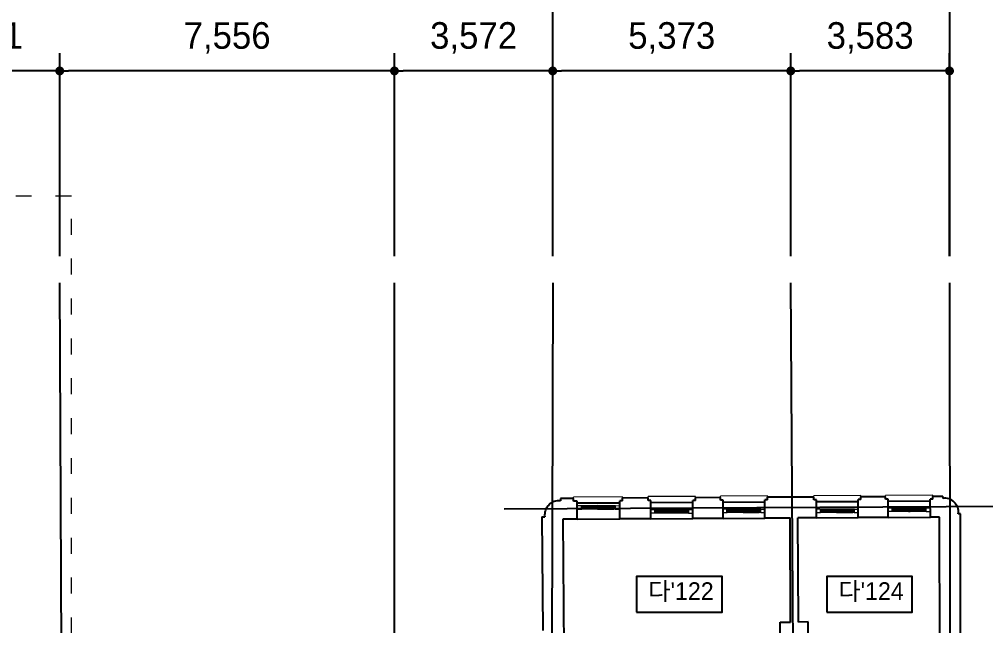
# Model space of a CAD drawing. Header units: millimetres. Extents: x 580267 to 706267, y 28800 to 115200.
# Drawn here: x 662689 to 684500, y 82644 to 96329 of the extents above; entities that cross this region are included whole.
import ezdxf
from ezdxf.enums import TextEntityAlignment as Align

# ---------------------------------------------------------------- set-up
doc = ezdxf.new("R2010")
doc.units = ezdxf.units.MM
doc.header["$LTSCALE"] = 5
doc.linetypes.add('ACAD_ISO03W100', pattern=[30, 12, -18])
for name, color, linetype, lineweight in [('ELE-2 (마감 창호)', 4, 'Continuous', 9), ('HAT-2', 8, 'Continuous', 0), ('HID', 7, 'ACAD_ISO03W100', 9)]:
    doc.layers.add(name, color=color, linetype=linetype, lineweight=lineweight)
for name, color, linetype in [('text', 7, 'Continuous'), ('단면선', 2, 'Continuous'), ('입면', 7, 'Continuous'), ('중심선', 1, 'Continuous'), ('치수', 7, 'Continuous')]:
    doc.layers.add(name, color=color, linetype=linetype)
doc.styles.get("Standard").update_dxf_attribs({"font": 'Gulim.ttf'})
doc.dimstyles.new('ISO-25', dxfattribs={"dimscale": 400, "dimtxt": 1.5, "dimasz": 0.5, "dimexe": 1, "dimexo": 1.5, "dimgap": 1, "dimtad": 1, "dimdec": 0, "dimlunit": 6, "dimtxsty": 'Standard', "dimblk": 'DOT', "dimcen": 0, "dimclrd": 256, "dimclre": 256, "dimclrt": 7, "dimadec": 0, "dimazin": 0, "dimtfac": 1, "dimtdec": 0, "dimtix": 1, "dimtmove": 0, "dimatfit": 3, "dimfxl": 1.25, "dimlwd": -1, "dimlwe": -1, "dimarcsym": 0})

# ---------------------------------------------------------------- blocks, each defined once
blk = doc.blocks.new('_Dot')
at = {"color": 0, "linetype": 'ByBlock', "lineweight": -2}
blk.add_line((-0.5, 0), (-1, 0), dxfattribs=at)
at = {"color": 0, "linetype": 'ByBlock', "const_width": 0.5}
blk.add_lwpolyline([(-0.25, 0, 1), (0.25, 0, 1)], format="xyb", close=True, dxfattribs=at)
blk = doc.blocks.new('*D16')
at = {"layer": 'Defpoints', "color": 0}
for p in [(659980, 95164), (659980, 90383), (663601, 90383)]:
    blk.add_point(p, dxfattribs=at)
at = {"layer": '치수'}
for p, q in [((659980, 90983), (659980, 95564)), ((663601, 90983), (663601, 95564)), ((663401, 95164), (660180, 95164))]:
    blk.add_line(p, q, dxfattribs=at)
at = {"layer": '치수', "xscale": 200, "yscale": 200, "zscale": 200, "rotation": 180}
blk.add_blockref('_Dot', (659980, 95164), dxfattribs=at)
at = {"layer": '치수', "xscale": 200, "yscale": 200, "zscale": 200}
blk.add_blockref('_Dot', (663601, 95164), dxfattribs=at)
at = {"layer": '치수', "color": 7, "insert": (661790, 95909), "char_height": 600, "attachment_point": 5}
blk.add_mtext('3,621', dxfattribs=at)
blk = doc.blocks.new('*D17')
at = {"layer": 'Defpoints', "color": 0}
for p in [(663601, 95164), (663601, 90383), (671156, 90383)]:
    blk.add_point(p, dxfattribs=at)
at = {"layer": '치수'}
for p, q in [((663601, 90983), (663601, 95564)), ((671156, 90983), (671156, 95564)), ((670956, 95164), (663801, 95164))]:
    blk.add_line(p, q, dxfattribs=at)
at = {"layer": '치수', "xscale": 200, "yscale": 200, "zscale": 200, "rotation": 180}
blk.add_blockref('_Dot', (663601, 95164), dxfattribs=at)
at = {"layer": '치수', "xscale": 200, "yscale": 200, "zscale": 200}
blk.add_blockref('_Dot', (671156, 95164), dxfattribs=at)
at = {"layer": '치수', "color": 7, "insert": (667379, 95909), "char_height": 600, "attachment_point": 5}
blk.add_mtext('7,556', dxfattribs=at)
blk = doc.blocks.new('*D18')
at = {"layer": 'Defpoints', "color": 0}
for p in [(671156, 95164), (671156, 90383), (674728, 90383)]:
    blk.add_point(p, dxfattribs=at)
at = {"layer": '치수'}
for p, q in [((671156, 90983), (671156, 95564)), ((674728, 90983), (674728, 95564)), ((674528, 95164), (671356, 95164))]:
    blk.add_line(p, q, dxfattribs=at)
at = {"layer": '치수', "xscale": 200, "yscale": 200, "zscale": 200, "rotation": 180}
blk.add_blockref('_Dot', (671156, 95164), dxfattribs=at)
at = {"layer": '치수', "xscale": 200, "yscale": 200, "zscale": 200}
blk.add_blockref('_Dot', (674728, 95164), dxfattribs=at)
at = {"layer": '치수', "color": 7, "insert": (672942, 95909), "char_height": 600, "attachment_point": 5}
blk.add_mtext('3,572', dxfattribs=at)
blk = doc.blocks.new('*D19')
at = {"layer": 'Defpoints', "color": 0}
for p in [(674728, 95164), (674728, 90383), (680101, 90383)]:
    blk.add_point(p, dxfattribs=at)
at = {"layer": '치수'}
for p, q in [((674728, 90983), (674728, 95564)), ((680101, 90983), (680101, 95564)), ((679901, 95164), (674928, 95164))]:
    blk.add_line(p, q, dxfattribs=at)
at = {"layer": '치수', "xscale": 200, "yscale": 200, "zscale": 200, "rotation": 180}
blk.add_blockref('_Dot', (674728, 95164), dxfattribs=at)
at = {"layer": '치수', "xscale": 200, "yscale": 200, "zscale": 200}
blk.add_blockref('_Dot', (680101, 95164), dxfattribs=at)
at = {"layer": '치수', "color": 7, "insert": (677415, 95909), "char_height": 600, "attachment_point": 5}
blk.add_mtext('5,373', dxfattribs=at)
blk = doc.blocks.new('*D20')
at = {"layer": 'Defpoints', "color": 0}
for p in [(680101, 95164), (680101, 90383), (683684, 90383)]:
    blk.add_point(p, dxfattribs=at)
at = {"layer": '치수'}
for p, q in [((680101, 90983), (680101, 95564)), ((683684, 90983), (683684, 95564)), ((683484, 95164), (680301, 95164))]:
    blk.add_line(p, q, dxfattribs=at)
at = {"layer": '치수', "xscale": 200, "yscale": 200, "zscale": 200, "rotation": 180}
blk.add_blockref('_Dot', (680101, 95164), dxfattribs=at)
at = {"layer": '치수', "xscale": 200, "yscale": 200, "zscale": 200}
blk.add_blockref('_Dot', (683684, 95164), dxfattribs=at)
at = {"layer": '치수', "color": 7, "insert": (681893, 95909), "char_height": 600, "attachment_point": 5}
blk.add_mtext('3,583', dxfattribs=at)
blk = doc.blocks.new('*D57')
at = {"layer": 'Defpoints', "color": 0}
for p in [(683691, 97320), (674728, 90383), (683691, 90383)]:
    blk.add_point(p, dxfattribs=at)
at = {"layer": '치수'}
for p, q in [((674728, 90983), (674728, 97720)), ((683691, 90983), (683691, 97720)), ((674928, 97320), (683491, 97320))]:
    blk.add_line(p, q, dxfattribs=at)
at = {"layer": '치수', "xscale": 200, "yscale": 200, "zscale": 200, "rotation": 180}
blk.add_blockref('_Dot', (674728, 97320), dxfattribs=at)
at = {"layer": '치수', "xscale": 200, "yscale": 200, "zscale": 200}
blk.add_blockref('_Dot', (683691, 97320), dxfattribs=at)
at = {"layer": '치수', "color": 7, "insert": (679209, 98065), "char_height": 600, "attachment_point": 5}
blk.add_mtext('8,962', dxfattribs=at)
blk = doc.blocks.new('*D58')
at = {"layer": 'Defpoints', "color": 0}
for p in [(674728, 97320), (655801, 90383), (674728, 90383)]:
    blk.add_point(p, dxfattribs=at)
at = {"layer": '치수'}
for p, q in [((655801, 90983), (655801, 97720)), ((674728, 90983), (674728, 97720)), ((656001, 97320), (674528, 97320))]:
    blk.add_line(p, q, dxfattribs=at)
at = {"layer": '치수', "xscale": 200, "yscale": 200, "zscale": 200, "rotation": 180}
blk.add_blockref('_Dot', (655801, 97320), dxfattribs=at)
at = {"layer": '치수', "xscale": 200, "yscale": 200, "zscale": 200}
blk.add_blockref('_Dot', (674728, 97320), dxfattribs=at)
at = {"layer": '치수', "color": 7, "insert": (665265, 98065), "char_height": 600, "attachment_point": 5}
blk.add_mtext('18,927', dxfattribs=at)
blk = doc.blocks.new('*D61')
at = {"layer": 'Defpoints', "color": 0}
for p in [(683691, 99477), (607157, 90383), (683691, 90383)]:
    blk.add_point(p, dxfattribs=at)
at = {"layer": '치수'}
for p, q in [((607157, 90983), (607157, 99877)), ((683691, 90983), (683691, 99877)), ((607357, 99477), (683491, 99477))]:
    blk.add_line(p, q, dxfattribs=at)
at = {"layer": '치수', "xscale": 200, "yscale": 200, "zscale": 200, "rotation": 180}
blk.add_blockref('_Dot', (607157, 99477), dxfattribs=at)
at = {"layer": '치수', "xscale": 200, "yscale": 200, "zscale": 200}
blk.add_blockref('_Dot', (683691, 99477), dxfattribs=at)
at = {"layer": '치수', "color": 7, "insert": (645424, 100222), "char_height": 600, "attachment_point": 5}
blk.add_mtext('76,534', dxfattribs=at)

msp = doc.modelspace()

# ---------------------------------------------------------------- linework, layer by layer
at = {"layer": 'ELE-2 (마감 창호)'}
for p, q in [((675377.1, 85347.6), (675277.9, 85347)), ((676144.9, 85351.8), (675377.1, 85347.6)), ((675377.2, 85332.6), (675377.1, 85347.6)), ((675397.2, 85332.7), (675377.2, 85332.6)), ((675397.2, 85327.7), (675377.2, 85327.6)), ((675377.4, 85287.6), (675377.2, 85327.6)), ((675397.4, 85287.7), (675377.4, 85287.6)), ((675397.5, 85282.7), (675377.5, 85282.6)), ((675377.5, 85270.6), (675377.5, 85282.6)), ((675417.1, 85343.8), (675378.1, 85343.6)), ((675378.2, 85333.6), (675378.1, 85343.6)), ((675398.2, 85333.7), (675378.2, 85333.6)), ((675398.2, 85326.7), (675378.2, 85326.6)), ((675378.3, 85316.6), (675378.2, 85326.6)), ((675417.3, 85316.8), (675378.3, 85316.6)), ((675397.2, 85327.7), (675397.2, 85332.7)), ((675397.5, 85282.7), (675397.4, 85287.7)), ((675398.2, 85326.7), (675398.2, 85333.7)), ((675407.2, 85334.2), (675417.2, 85335.3)), ((675407.2, 85326.2), (675407.2, 85334.2)), ((675417.2, 85325.3), (675407.2, 85326.2)), ((675745.5, 85335.1), (675412.2, 85333.2)), ((675412.2, 85327.2), (675412.2, 85333.2)), ((675745.6, 85329.1), (675412.2, 85327.2)), ((675417.2, 85335.3), (675417.1, 85343.8)), ((675419.2, 85334.8), (675417.2, 85335.3)), ((675419.2, 85325.8), (675417.2, 85325.3)), ((675417.3, 85316.8), (675417.2, 85325.3)), ((675420.2, 85333.3), (675419.2, 85334.8)), ((675420.2, 85327.3), (675419.2, 85325.8)), ((675737.5, 85335), (675738.5, 85336.5)), ((675737.6, 85329), (675738.6, 85327.5)), ((675738.5, 85336.5), (675740.5, 85337)), ((675738.6, 85327.5), (675740.6, 85327)), ((675740.5, 85345.5), (675779.5, 85345.8)), ((675740.5, 85337), (675740.5, 85345.5)), ((675750.5, 85336.1), (675740.5, 85337)), ((675750.6, 85328.1), (675740.6, 85327)), ((675740.6, 85318.5), (675740.6, 85327)), ((675740.6, 85318.5), (675779.6, 85318.8)), ((675780.7, 85300.8), (675741.7, 85300.5)), ((675780.7, 85300.8), (675741.7, 85300.5)), ((675741.9, 85273.5), (675741.7, 85300.5)), ((675745.6, 85329.1), (675745.5, 85335.1)), ((675750.6, 85328.1), (675750.5, 85336.1)), ((675770.8, 85291.2), (675780.8, 85292.3)), ((675770.8, 85283.2), (675770.8, 85291.2)), ((675780.8, 85282.3), (675770.8, 85283.2)), ((676109.3, 85292.1), (675775.8, 85290.2)), ((675775.8, 85284.2), (675775.8, 85290.2)), ((676109.3, 85286.1), (675775.8, 85284.2)), ((675779.6, 85318.8), (675779.5, 85345.8)), ((675780.8, 85292.3), (675780.7, 85300.8)), ((675782.8, 85291.8), (675780.8, 85292.3)), ((675782.8, 85282.8), (675780.8, 85282.3)), ((675780.9, 85273.8), (675780.8, 85282.3)), ((675783.8, 85290.3), (675782.8, 85291.8)), ((675783.8, 85284.3), (675782.8, 85282.8)), ((676102.3, 85292), (676103.3, 85293.5)), ((676102.3, 85286), (676103.3, 85284.5)), ((676103.3, 85293.5), (676105.3, 85294)), ((676103.3, 85284.5), (676105.3, 85284)), ((676105.2, 85302.5), (676144.2, 85302.8)), ((676105.3, 85294), (676105.2, 85302.5)), ((676115.3, 85293.1), (676105.3, 85294)), ((676105.3, 85284), (676115.3, 85285.1)), ((676105.4, 85275.5), (676105.3, 85284)), ((676110.3, 85286.1), (676110.3, 85292.1)), ((676115.3, 85285.1), (676115.3, 85293.1)), ((676124.3, 85292.6), (676144.3, 85292.8)), ((676124.3, 85285.6), (676124.3, 85292.6)), ((676124.3, 85285.6), (676144.3, 85285.8)), ((676125, 85336.6), (676145, 85336.8)), ((676125, 85331.6), (676125, 85336.6)), ((676125, 85331.6), (676145, 85331.8)), ((676125.3, 85291.7), (676145.3, 85291.8)), ((676125.3, 85286.7), (676125.3, 85291.7)), ((676125.3, 85286.7), (676145.3, 85286.8)), ((676144.3, 85292.8), (676144.2, 85302.8)), ((676144.4, 85275.8), (676144.3, 85285.8)), ((676144.9, 85351.8), (676244.1, 85352.3)), ((676145, 85336.8), (676144.9, 85351.8)), ((676145.3, 85291.8), (676145, 85331.8)), ((676145.4, 85274.8), (676145.3, 85286.8)), ((682392.1, 85298), (682300.1, 85297.5)), ((683159.9, 85302.2), (682392.1, 85298)), ((682392.1, 85283), (682392.1, 85298)), ((682412.1, 85283.1), (682392.1, 85283)), ((682432.1, 85294.2), (682393.1, 85294)), ((682393.1, 85284), (682393.1, 85294)), ((682413.1, 85284.1), (682393.1, 85284)), ((682412.2, 85278.1), (682412.1, 85283.1)), ((682413.2, 85277.1), (682413.1, 85284.1)), ((682422.1, 85284.7), (682432.1, 85285.7)), ((682422.2, 85276.7), (682422.1, 85284.7)), ((682760.5, 85285.5), (682427.1, 85283.7)), ((682427.2, 85277.7), (682427.1, 85283.7)), ((682432.1, 85285.7), (682432.1, 85294.2)), ((682434.1, 85285.2), (682432.1, 85285.7)), ((682435.1, 85283.7), (682434.1, 85285.2)), ((682752.5, 85285.5), (682753.5, 85287)), ((682753.5, 85287), (682755.5, 85287.5)), ((682755.4, 85296), (682794.4, 85296.2)), ((682755.5, 85287.5), (682755.4, 85296)), ((682765.5, 85286.5), (682755.5, 85287.5)), ((682760.5, 85279.5), (682760.5, 85285.5)), ((682765.5, 85278.5), (682765.5, 85286.5)), ((682794.6, 85269.2), (682794.4, 85296.2)), ((683140, 85287.1), (683160, 85287.2)), ((683140, 85282.1), (683140, 85287.1)), ((683140, 85282.1), (683160, 85282.2)), ((683159.9, 85302.2), (683251.8, 85302.7)), ((683160, 85287.2), (683159.9, 85302.2)), ((683160.2, 85242.2), (683160, 85282.2)), ((675382.5, 85267.6), (675278.4, 85267)), ((675382.5, 85270.6), (675377.5, 85270.6)), ((676140.4, 85271.7), (675382.5, 85267.6)), ((675382.5, 85267.6), (675382.5, 85270.6)), ((675741.9, 85273.5), (675780.9, 85273.8)), ((676144.4, 85275.8), (676105.4, 85275.5)), ((676140.4, 85274.7), (676145.4, 85274.8)), ((676140.4, 85271.7), (676140.4, 85274.7)), ((676140.4, 85271.7), (676244.6, 85272.3)), ((677032.3, 85261.6), (676942.8, 85261.1)), ((677037.7, 85181.6), (676943.2, 85181.1)), ((677800.1, 85265.8), (677032.3, 85261.6)), ((677032.3, 85246.6), (677032.3, 85261.6)), ((677052.3, 85246.7), (677032.3, 85246.6)), ((677052.4, 85241.7), (677032.4, 85241.6)), ((677032.6, 85201.6), (677032.4, 85241.6)), ((677052.6, 85201.7), (677032.6, 85201.6)), ((677052.6, 85196.7), (677032.6, 85196.6)), ((677032.7, 85184.6), (677032.6, 85196.6)), ((677037.7, 85184.6), (677032.7, 85184.6)), ((677072.3, 85257.8), (677033.3, 85257.6)), ((677033.3, 85247.6), (677033.3, 85257.6)), ((677053.3, 85247.7), (677033.3, 85247.6)), ((677053.4, 85240.7), (677033.4, 85240.6)), ((677033.4, 85230.6), (677033.4, 85240.6)), ((677072.4, 85230.8), (677033.4, 85230.6)), ((677795.5, 85185.8), (677037.7, 85181.6)), ((677037.7, 85181.6), (677037.7, 85184.6)), ((677052.4, 85241.7), (677052.3, 85246.7)), ((677052.6, 85196.7), (677052.6, 85201.7)), ((677053.4, 85240.7), (677053.3, 85247.7)), ((677062.3, 85248.3), (677072.3, 85249.3)), ((677062.4, 85240.3), (677062.3, 85248.3)), ((677072.4, 85239.3), (677062.4, 85240.3)), ((677400.7, 85249.1), (677067.3, 85247.3)), ((677067.4, 85241.3), (677067.3, 85247.3)), ((677400.7, 85243.1), (677067.4, 85241.3)), ((677072.3, 85249.3), (677072.3, 85257.8)), ((677074.3, 85248.9), (677072.3, 85249.3)), ((677074.4, 85239.9), (677072.4, 85239.3)), ((677072.4, 85230.8), (677072.4, 85239.3)), ((677075.3, 85247.4), (677074.3, 85248.9)), ((677075.4, 85241.4), (677074.4, 85239.9)), ((677392.7, 85249.1), (677393.7, 85250.6)), ((677392.7, 85243.1), (677393.7, 85241.6)), ((677393.7, 85250.6), (677395.7, 85251.1)), ((677393.7, 85241.6), (677395.7, 85241.1)), ((677395.6, 85259.6), (677434.6, 85259.8)), ((677395.7, 85251.1), (677395.6, 85259.6)), ((677405.7, 85250.2), (677395.7, 85251.1)), ((677405.7, 85242.2), (677395.7, 85241.1)), ((677395.8, 85232.6), (677395.7, 85241.1)), ((677395.8, 85232.6), (677434.8, 85232.8)), ((677435.9, 85214.8), (677396.9, 85214.6)), ((677435.9, 85214.8), (677396.9, 85214.6)), ((677397, 85187.6), (677396.9, 85214.6)), ((677397, 85187.6), (677436, 85187.8)), ((677400.7, 85243.1), (677400.7, 85249.1)), ((677405.7, 85242.2), (677405.7, 85250.2)), ((677425.9, 85205.3), (677435.9, 85206.3)), ((677426, 85197.3), (677425.9, 85205.3)), ((677436, 85196.3), (677426, 85197.3)), ((677764.4, 85206.1), (677430.9, 85204.3)), ((677431, 85198.3), (677430.9, 85204.3)), ((677764.5, 85200.1), (677431, 85198.3)), ((677434.8, 85232.8), (677434.6, 85259.8)), ((677435.9, 85206.3), (677435.9, 85214.8)), ((677437.9, 85205.8), (677435.9, 85206.3)), ((677438, 85196.8), (677436, 85196.3)), ((677436, 85187.8), (677436, 85196.3)), ((677438.9, 85204.3), (677437.9, 85205.8)), ((677439, 85198.3), (677438, 85196.8)), ((677757.4, 85206.1), (677758.4, 85207.6)), ((677757.5, 85200.1), (677758.5, 85198.6)), ((677758.4, 85207.6), (677760.4, 85208.1)), ((677758.5, 85198.6), (677760.5, 85198.1)), ((677760.4, 85216.6), (677799.4, 85216.8)), ((677760.4, 85208.1), (677760.4, 85216.6)), ((677770.4, 85207.2), (677760.4, 85208.1)), ((677760.5, 85198.1), (677770.5, 85199.2)), ((677760.5, 85189.6), (677760.5, 85198.1)), ((677799.5, 85189.8), (677760.5, 85189.6)), ((677765.5, 85200.1), (677765.4, 85206.1)), ((677770.5, 85199.2), (677770.4, 85207.2)), ((677779.4, 85206.7), (677799.4, 85206.8)), ((677779.5, 85199.7), (677779.4, 85206.7)), ((677779.5, 85199.7), (677799.5, 85199.8)), ((677780.2, 85250.7), (677800.2, 85250.8)), ((677780.2, 85245.7), (677780.2, 85250.7)), ((677780.2, 85245.7), (677800.2, 85245.8)), ((677780.4, 85205.7), (677800.4, 85205.8)), ((677780.5, 85200.7), (677780.4, 85205.7)), ((677780.5, 85200.7), (677800.5, 85200.8)), ((677795.5, 85185.8), (677795.5, 85188.8)), ((677795.5, 85188.8), (677800.5, 85188.8)), ((677795.5, 85185.8), (677890, 85186.3)), ((677799.4, 85206.8), (677799.4, 85216.8)), ((677799.5, 85189.8), (677799.5, 85199.8)), ((677800.1, 85265.8), (677889.6, 85266.3)), ((677800.2, 85250.8), (677800.1, 85265.8)), ((677800.4, 85205.8), (677800.2, 85245.8)), ((677800.5, 85188.8), (677800.5, 85200.8)), ((678660, 85270.5), (678573, 85270.1)), ((678665.5, 85190.6), (678573.5, 85190.1)), ((679427.9, 85274.8), (678660, 85270.5)), ((678660.1, 85255.5), (678660, 85270.5)), ((678680.1, 85255.7), (678660.1, 85255.5)), ((678680.1, 85250.7), (678660.1, 85250.5)), ((678660.3, 85210.5), (678660.1, 85250.5)), ((678680.3, 85210.7), (678660.3, 85210.5)), ((678680.4, 85205.7), (678660.4, 85205.5)), ((678660.4, 85193.5), (678660.4, 85205.5)), ((678665.4, 85193.6), (678660.4, 85193.5)), ((678700, 85266.8), (678661, 85266.5)), ((678661.1, 85256.5), (678661, 85266.5)), ((678681.1, 85256.7), (678661.1, 85256.5)), ((678681.1, 85249.7), (678661.1, 85249.5)), ((678661.2, 85239.5), (678661.1, 85249.5)), ((678700.2, 85239.8), (678661.2, 85239.5)), ((678665.5, 85190.6), (678665.4, 85193.6)), ((679423.3, 85194.7), (678665.5, 85190.6)), ((678680.1, 85250.7), (678680.1, 85255.7)), ((678680.4, 85205.7), (678680.3, 85210.7)), ((678681.1, 85249.7), (678681.1, 85256.7)), ((678690.1, 85257.2), (678700.1, 85258.3)), ((678690.1, 85249.2), (678690.1, 85257.2)), ((678700.1, 85248.3), (678690.1, 85249.2)), ((679028.5, 85258.1), (678695.1, 85256.2)), ((678695.1, 85250.2), (678695.1, 85256.2)), ((679028.5, 85252.1), (678695.1, 85250.2)), ((678700.1, 85258.3), (678700, 85266.8)), ((678702.1, 85257.8), (678700.1, 85258.3)), ((678702.1, 85248.8), (678700.1, 85248.3)), ((678700.2, 85239.8), (678700.1, 85248.3)), ((678703.1, 85256.3), (678702.1, 85257.8)), ((678703.1, 85250.3), (678702.1, 85248.8)), ((679020.5, 85258), (679021.4, 85259.5)), ((679020.5, 85252), (679021.5, 85250.5)), ((679021.4, 85259.5), (679023.4, 85260)), ((679021.5, 85250.5), (679023.5, 85250)), ((679023.4, 85268.5), (679062.4, 85268.7)), ((679023.4, 85260), (679023.4, 85268.5)), ((679033.5, 85259.1), (679023.4, 85260)), ((679033.5, 85251.1), (679023.5, 85250)), ((679023.5, 85241.5), (679023.5, 85250)), ((679023.5, 85241.5), (679062.5, 85241.7)), ((679063.6, 85223.8), (679024.6, 85223.5)), ((679063.6, 85223.8), (679024.6, 85223.5)), ((679024.8, 85196.5), (679024.6, 85223.5)), ((679024.8, 85196.5), (679063.8, 85196.8)), ((679028.5, 85252.1), (679028.5, 85258.1)), ((679033.5, 85251.1), (679033.5, 85259.1)), ((679053.7, 85214.2), (679063.7, 85215.3)), ((679053.7, 85206.2), (679053.7, 85214.2)), ((679063.7, 85205.3), (679053.7, 85206.2)), ((679392.2, 85215.1), (679058.7, 85213.2)), ((679058.7, 85207.2), (679058.7, 85213.2)), ((679392.2, 85209.1), (679058.7, 85207.2)), ((679062.5, 85241.7), (679062.4, 85268.7)), ((679063.7, 85215.3), (679063.6, 85223.8)), ((679065.7, 85214.8), (679063.7, 85215.3)), ((679065.7, 85205.8), (679063.7, 85205.3)), ((679063.8, 85196.8), (679063.7, 85205.3)), ((679066.7, 85213.3), (679065.7, 85214.8)), ((679066.7, 85207.3), (679065.7, 85205.8)), ((679385.2, 85215), (679386.2, 85216.5)), ((679385.2, 85209), (679386.2, 85207.5)), ((679386.2, 85216.5), (679388.2, 85217)), ((679386.2, 85207.5), (679388.2, 85207)), ((679388.1, 85225.5), (679427.1, 85225.7)), ((679388.2, 85217), (679388.1, 85225.5)), ((679398.2, 85216.1), (679388.2, 85217)), ((679388.2, 85207), (679398.2, 85208.1)), ((679388.3, 85198.5), (679388.2, 85207)), ((679427.3, 85198.7), (679388.3, 85198.5)), ((679393.2, 85209.1), (679393.2, 85215.1)), ((679398.2, 85208.1), (679398.2, 85216.1)), ((679407.2, 85215.6), (679427.2, 85215.7)), ((679407.2, 85208.6), (679407.2, 85215.6)), ((679407.2, 85208.6), (679427.2, 85208.7)), ((679407.9, 85259.6), (679427.9, 85259.8)), ((679408, 85254.6), (679407.9, 85259.6)), ((679408, 85254.6), (679428, 85254.8)), ((679408.2, 85214.6), (679428.2, 85214.8)), ((679408.2, 85209.6), (679408.2, 85214.6)), ((679408.2, 85209.6), (679428.2, 85209.8)), ((679423.3, 85197.7), (679428.3, 85197.8)), ((679423.3, 85194.7), (679423.3, 85197.7)), ((679423.3, 85194.7), (679515.3, 85195.2)), ((679427.2, 85215.7), (679427.1, 85225.7)), ((679427.3, 85198.7), (679427.2, 85208.7)), ((679427.9, 85274.8), (679514.9, 85275.2)), ((679427.9, 85259.8), (679427.9, 85274.8)), ((679428.2, 85214.8), (679428, 85254.8)), ((679428.3, 85197.8), (679428.2, 85209.8)), ((680770, 85271.1), (680682.3, 85270.6)), ((680775.5, 85191.1), (680682.7, 85190.6)), ((681537.9, 85275.3), (680770, 85271.1)), ((680770.1, 85256.1), (680770, 85271.1)), ((680790.1, 85256.2), (680770.1, 85256.1)), ((680790.1, 85251.2), (680770.1, 85251.1)), ((680770.3, 85211.1), (680770.1, 85251.1)), ((680790.3, 85211.2), (680770.3, 85211.1)), ((680790.4, 85206.2), (680770.4, 85206.1)), ((680770.4, 85194.1), (680770.4, 85206.1)), ((680775.4, 85194.1), (680770.4, 85194.1)), ((680810, 85267.3), (680771, 85267.1)), ((680771.1, 85257.1), (680771, 85267.1)), ((680791.1, 85257.2), (680771.1, 85257.1)), ((680791.1, 85250.2), (680771.1, 85250.1)), ((680771.2, 85240.1), (680771.1, 85250.1)), ((680810.2, 85240.3), (680771.2, 85240.1)), ((680775.5, 85191.1), (680775.4, 85194.1)), ((681533.3, 85195.3), (680775.5, 85191.1)), ((680790.1, 85251.2), (680790.1, 85256.2)), ((680790.4, 85206.2), (680790.3, 85211.2)), ((680791.1, 85250.2), (680791.1, 85257.2)), ((680800.1, 85257.8), (680810.1, 85258.8)), ((680800.1, 85249.8), (680800.1, 85257.8)), ((680810.1, 85248.8), (680800.1, 85249.8)), ((681138.5, 85258.6), (680805.1, 85256.8)), ((680805.1, 85250.8), (680805.1, 85256.8)), ((681138.5, 85252.6), (680805.1, 85250.8)), ((680810.1, 85258.8), (680810, 85267.3)), ((680812.1, 85258.3), (680810.1, 85258.8)), ((680812.1, 85249.3), (680810.1, 85248.8)), ((680810.2, 85240.3), (680810.1, 85248.8)), ((680813.1, 85256.8), (680812.1, 85258.3)), ((680813.1, 85250.8), (680812.1, 85249.3)), ((681130.5, 85258.6), (681131.5, 85260.1)), ((681130.5, 85252.6), (681131.5, 85251.1)), ((681131.5, 85260.1), (681133.4, 85260.6)), ((681131.5, 85251.1), (681133.5, 85250.6)), ((681133.4, 85269.1), (681172.4, 85269.3)), ((681133.4, 85260.6), (681133.4, 85269.1)), ((681143.5, 85259.7), (681133.4, 85260.6)), ((681143.5, 85251.7), (681133.5, 85250.6)), ((681133.6, 85242.1), (681133.5, 85250.6)), ((681133.6, 85242.1), (681172.6, 85242.3)), ((681173.6, 85224.3), (681134.6, 85224.1)), ((681173.6, 85224.3), (681134.6, 85224.1)), ((681134.8, 85197.1), (681134.6, 85224.1)), ((681134.8, 85197.1), (681173.8, 85197.3)), ((681138.5, 85252.6), (681138.5, 85258.6)), ((681143.5, 85251.7), (681143.5, 85259.7)), ((681163.7, 85214.8), (681173.7, 85215.8)), ((681163.7, 85206.8), (681163.7, 85214.8)), ((681173.8, 85205.8), (681163.7, 85206.8)), ((681502.2, 85215.6), (681168.7, 85213.8)), ((681168.7, 85207.8), (681168.7, 85213.8)), ((681502.2, 85209.6), (681168.7, 85207.8)), ((681172.6, 85242.3), (681172.4, 85269.3)), ((681173.7, 85215.8), (681173.6, 85224.3)), ((681175.7, 85215.3), (681173.7, 85215.8)), ((681175.7, 85206.3), (681173.8, 85205.8)), ((681173.8, 85197.3), (681173.8, 85205.8)), ((681176.7, 85213.8), (681175.7, 85215.3)), ((681176.7, 85207.8), (681175.7, 85206.3)), ((681495.2, 85215.6), (681496.2, 85217.1)), ((681495.2, 85209.6), (681496.2, 85208.1)), ((681496.2, 85217.1), (681498.2, 85217.6)), ((681496.2, 85208.1), (681498.2, 85207.6)), ((681498.1, 85226.1), (681537.1, 85226.3)), ((681498.2, 85217.6), (681498.1, 85226.1)), ((681508.2, 85216.7), (681498.2, 85217.6)), ((681498.2, 85207.6), (681508.2, 85208.7)), ((681498.3, 85199.1), (681498.2, 85207.6)), ((681537.3, 85199.3), (681498.3, 85199.1)), ((681503.2, 85209.6), (681503.2, 85215.6)), ((681508.2, 85208.7), (681508.2, 85216.7)), ((681517.2, 85216.2), (681537.2, 85216.3)), ((681517.2, 85209.2), (681517.2, 85216.2)), ((681517.2, 85209.2), (681537.2, 85209.3)), ((681517.9, 85260.2), (681537.9, 85260.3)), ((681518, 85255.2), (681517.9, 85260.2)), ((681518, 85255.2), (681538, 85255.3)), ((681518.2, 85215.2), (681538.2, 85215.3)), ((681518.2, 85210.2), (681518.2, 85215.2)), ((681518.2, 85210.2), (681538.2, 85210.3)), ((681533.3, 85195.3), (681533.3, 85198.3)), ((681533.3, 85198.3), (681538.3, 85198.3)), ((681533.3, 85195.3), (681621.9, 85195.8)), ((681537.2, 85216.3), (681537.1, 85226.3)), ((681537.3, 85199.3), (681537.2, 85209.3)), ((681537.9, 85275.3), (681621.5, 85275.8)), ((681537.9, 85260.3), (681537.9, 85275.3)), ((681538.2, 85215.3), (681538, 85255.3)), ((681538.3, 85198.3), (681538.2, 85210.3)), ((682397.5, 85218), (682300.6, 85217.5)), ((682412.2, 85278.1), (682392.2, 85278)), ((682392.4, 85238), (682392.2, 85278)), ((682412.4, 85238.1), (682392.4, 85238)), ((682412.4, 85233.1), (682392.4, 85233)), ((682392.5, 85221), (682392.4, 85233)), ((682397.5, 85221), (682392.5, 85221)), ((682413.2, 85277.1), (682393.2, 85277)), ((682393.2, 85267), (682393.2, 85277)), ((682432.2, 85267.2), (682393.2, 85267)), ((683155.3, 85222.2), (682397.5, 85218)), ((682397.5, 85218), (682397.5, 85221)), ((682412.4, 85233.1), (682412.4, 85238.1)), ((682432.2, 85275.7), (682422.2, 85276.7)), ((682760.5, 85279.5), (682427.2, 85277.7)), ((682434.2, 85276.2), (682432.2, 85275.7)), ((682432.2, 85267.2), (682432.2, 85275.7)), ((682435.2, 85277.7), (682434.2, 85276.2)), ((682752.5, 85279.5), (682753.5, 85278)), ((682753.5, 85278), (682755.5, 85277.5)), ((682765.5, 85278.5), (682755.5, 85277.5)), ((682755.6, 85269), (682755.5, 85277.5)), ((682755.6, 85269), (682794.6, 85269.2)), ((682795.7, 85251.2), (682756.7, 85251)), ((682795.7, 85251.2), (682756.7, 85251)), ((682756.8, 85224), (682756.7, 85251)), ((682756.8, 85224), (682795.8, 85224.2)), ((682785.7, 85241.7), (682795.7, 85242.7)), ((682785.8, 85233.7), (682785.7, 85241.7)), ((682795.8, 85232.7), (682785.8, 85233.7)), ((683124.2, 85242.5), (682790.7, 85240.7)), ((682790.8, 85234.7), (682790.7, 85240.7)), ((683124.3, 85236.5), (682790.8, 85234.7)), ((682795.7, 85242.7), (682795.7, 85251.2)), ((682797.7, 85242.2), (682795.7, 85242.7)), ((682797.8, 85233.2), (682795.8, 85232.7)), ((682795.8, 85224.2), (682795.8, 85232.7)), ((682798.7, 85240.7), (682797.7, 85242.2)), ((682798.8, 85234.7), (682797.8, 85233.2)), ((683117.2, 85242.5), (683118.2, 85244)), ((683117.3, 85236.5), (683118.3, 85235)), ((683118.2, 85244), (683120.2, 85244.5)), ((683118.3, 85235), (683120.3, 85234.5)), ((683120.2, 85253), (683159.2, 85253.2)), ((683120.2, 85244.5), (683120.2, 85253)), ((683130.2, 85243.5), (683120.2, 85244.5)), ((683120.3, 85234.5), (683130.3, 85235.5)), ((683120.3, 85226), (683120.3, 85234.5)), ((683159.3, 85226.2), (683120.3, 85226)), ((683125.3, 85236.5), (683125.2, 85242.5)), ((683130.3, 85235.5), (683130.2, 85243.5)), ((683139.2, 85243.1), (683159.2, 85243.2)), ((683139.3, 85236.1), (683139.2, 85243.1)), ((683139.3, 85236.1), (683159.3, 85236.2)), ((683140.2, 85242.1), (683160.2, 85242.2)), ((683140.3, 85237.1), (683140.2, 85242.1)), ((683140.3, 85237.1), (683160.3, 85237.2)), ((683155.3, 85222.2), (683155.3, 85225.2)), ((683155.3, 85225.2), (683160.3, 85225.2)), ((683155.3, 85222.2), (683252.3, 85222.7)), ((683159.2, 85243.2), (683159.2, 85253.2)), ((683159.3, 85226.2), (683159.3, 85236.2)), ((683160.3, 85225.2), (683160.3, 85237.2))]:
    msp.add_line(p, q, dxfattribs=at)
at = {"layer": 'HAT-2'}
for p, q in [((676303.2, 85552.6), (675194.3, 85546.6)), ((675194.3, 85516.6), (675194.3, 85546.6)), ((676303.2, 85522.6), (676303.2, 85552.6)), ((677948.1, 85561.6), (676881.3, 85555.8)), ((676881.3, 85525.8), (676881.3, 85555.8)), ((677948.1, 85531.6), (677948.1, 85561.6)), ((679572.6, 85570.5), (678512.4, 85564.7)), ((678512.4, 85534.7), (678512.4, 85564.7)), ((679572.6, 85540.5), (679572.6, 85570.5)), ((681680, 85582.1), (680620.8, 85576.3)), ((680620.8, 85546.3), (680620.8, 85576.3)), ((681680, 85552.1), (681680, 85582.1)), ((683310.4, 85591), (682238.7, 85585.2)), ((682238.7, 85555.2), (682238.7, 85585.2)), ((683310.4, 85562.7), (683310.4, 85591))]:
    msp.add_line(p, q, dxfattribs=at)
at = {"layer": 'HID', "ltscale": 6}
for p, q in [((663867.3, 92334.9), (647867.3, 92334.9)), ((663867.3, 82467.8), (663867.3, 92334.9))]:
    msp.add_line(p, q, dxfattribs=at)
at = {"layer": 'text'}
for points in [[(676621.4, 82950), (678550, 82950), (678550, 83751.9), (676621.4, 83751.9)], [(680911.4, 82950), (682840, 82950), (682840, 83751.9), (680911.4, 83751.9)]]:
    msp.add_lwpolyline(points, close=True, dxfattribs=at)
at = {"layer": '단면선'}
for p, q in [((675194.3, 85516.6), (674900.4, 85514.9)), ((674900.4, 85514.9), (674900.7, 85462.1)), ((675194.7, 85456.6), (675194.3, 85517.4)), ((676881.3, 85525.8), (676303.2, 85522.6)), ((676303.5, 85462.6), (676303.2, 85522.6)), ((676881.7, 85465.8), (676881.3, 85525.8)), ((678512.4, 85534.7), (677948.1, 85531.6)), ((677948.5, 85471.6), (677948.1, 85531.6)), ((678512.7, 85474.7), (678512.4, 85534.7)), ((680620.8, 85546.3), (679572.6, 85540.5)), ((679572.9, 85480.5), (679572.6, 85540.5)), ((680621.1, 85486.3), (680620.8, 85546.3)), ((682238.7, 85555.2), (681680, 85552.1)), ((681680.3, 85492.1), (681680, 85552.1)), ((682239, 85495.2), (682238.7, 85555.2)), ((683310.8, 85501), (683250.8, 85500.7)), ((683253, 85090.7), (683250.8, 85500.7)), ((683310.8, 85501), (683310.4, 85562.7)), ((683531.9, 85562.2), (683310.4, 85561)), ((683531.9, 85562.2), (683532.2, 85517.1)), ((675277.3, 85457), (675194.7, 85456.6)), ((675279.6, 85047), (675277.3, 85457)), ((676303.5, 85462.6), (676243.5, 85462.3)), ((676245.8, 85052.3), (676243.5, 85462.3)), ((676941.7, 85466.1), (676881.7, 85465.8)), ((676943.9, 85056.1), (676941.7, 85466.1)), ((677948.5, 85471.6), (677888.5, 85471.3)), ((677890.7, 85061.3), (677888.5, 85471.3)), ((678572.7, 85475.1), (678512.7, 85474.7)), ((678575, 85065.1), (678572.7, 85475.1)), ((679572.9, 85480.5), (679512.9, 85480.2)), ((679515.1, 85070.2), (679512.9, 85480.2)), ((680681.1, 85486.6), (680621.1, 85486.3)), ((680683.3, 85076), (680681.1, 85486.6)), ((681680.3, 85492.1), (681620.3, 85491.8)), ((681622.6, 85081.8), (681620.3, 85491.8)), ((682299, 85495.5), (682239, 85495.2)), ((682301.3, 85085.5), (682299, 85495.5)), ((674484.7, 85101.4), (674547.2, 85102)), ((674484.7, 85101.4), (674506.5, 82535.4)), ((678575, 85065.1), (677890.7, 85061.3)), ((680084.1, 85073.3), (679515.1, 85070.2)), ((680096.6, 82725.3), (680084.1, 85075.5)), ((680687.5, 85076.7), (680264.1, 85074.3)), ((680276.6, 82726.2), (680264.1, 85076.5)), ((682301.3, 85085.5), (681622.6, 85081.8)), ((683461.2, 85091.9), (683253, 85090.7)), ((683464.7, 81720.7), (683461.2, 85091.9)), ((683931.1, 85170.8), (683883.1, 85170.8)), ((683934.7, 81781.2), (683931.1, 85170.8)), ((675279.6, 85047), (674955.2, 85045.2)), ((674955.2, 85045.2), (674980.5, 82068.4)), ((676943.9, 85056.1), (676245.8, 85052.3)), ((679861.6, 82724), (680096.6, 82725.3)), ((679865.1, 82069), (679861.6, 82724)), ((680496.6, 82727.4), (680276.6, 82726.2)), ((680500.1, 82072.4), (680496.6, 82727.4))]:
    msp.add_line(p, q, dxfattribs=at)
for centre, radius, start, end in [((683574.4, 85209), 311, 352.94729, 97.79823), ((674869.2, 85139.5), 324.2, 84.41304, 186.65494)]:
    msp.add_arc(centre, radius, start, end, dxfattribs=at)
at = {"layer": '입면'}
for p, q in [((676243.8, 85412.3), (675277.6, 85407)), ((675741.8, 85289.5), (675377.4, 85287.6)), ((675741.8, 85284.5), (675377.5, 85282.6)), ((675740.5, 85345.5), (675417.1, 85343.8)), ((675740.6, 85318.5), (675417.3, 85316.8)), ((676125, 85336.6), (675779.5, 85334.8)), ((676125, 85331.6), (675779.6, 85329.8)), ((676105.2, 85302.5), (675780.7, 85300.8)), ((677888.7, 85421.3), (676941.9, 85416.1)), ((679513.2, 85430.2), (678573, 85425.1)), ((681620.6, 85441.8), (680681.4, 85436.6)), ((683251, 85450.7), (682299.3, 85445.5)), ((682755.4, 85296), (682432.1, 85294.2)), ((683140, 85287.1), (682794.5, 85285.2)), ((683140, 85282.1), (682794.5, 85280.2)), ((676105.4, 85275.5), (675780.9, 85273.8)), ((677397, 85203.6), (677032.6, 85201.6)), ((677397, 85198.6), (677032.6, 85196.6)), ((677395.6, 85259.6), (677072.3, 85257.8)), ((677395.8, 85232.6), (677072.4, 85230.8)), ((677780.2, 85250.7), (677434.7, 85248.8)), ((677780.2, 85245.7), (677434.7, 85243.8)), ((677760.4, 85216.6), (677435.9, 85214.8)), ((677760.5, 85189.6), (677436, 85187.8)), ((678575, 85065.1), (679515.1, 85070.2)), ((679024.7, 85212.5), (678660.3, 85210.5)), ((679024.7, 85207.5), (678660.4, 85205.5)), ((679023.4, 85268.5), (678700, 85266.8)), ((679023.5, 85241.5), (678700.2, 85239.8)), ((679407.9, 85259.6), (679062.5, 85257.7)), ((679408, 85254.6), (679062.5, 85252.7)), ((679388.1, 85225.5), (679063.6, 85223.8)), ((679388.3, 85198.5), (679063.8, 85196.8)), ((680687.5, 85076.7), (681622.6, 85081.8)), ((681134.7, 85213.1), (680770.3, 85211.1)), ((681134.7, 85208.1), (680770.4, 85206.1)), ((681133.4, 85269.1), (680810, 85267.3)), ((681133.6, 85242.1), (680810.2, 85240.3)), ((681517.9, 85260.2), (681172.5, 85258.3)), ((681518, 85255.2), (681172.5, 85253.3)), ((681498.1, 85226.1), (681173.6, 85224.3)), ((681498.3, 85199.1), (681173.8, 85197.3)), ((682301.3, 85085.5), (683253, 85090.7)), ((682756.8, 85240), (682392.4, 85238)), ((682756.8, 85235), (682392.4, 85233)), ((682755.6, 85269), (682432.2, 85267.2)), ((683120.2, 85253), (682795.7, 85251.2)), ((683120.3, 85226), (682795.8, 85224.2)), ((675279.6, 85047), (676245.8, 85052.3)), ((676943.9, 85056.1), (677890.7, 85061.3))]:
    msp.add_line(p, q, dxfattribs=at)
at = {"layer": '중심선'}
for p, q in [((663721.5, 67685.3), (663600.6, 90383)), ((671156.5, 64499.1), (671156.5, 90383)), ((674728.3, 90383), (674675.4, 64491.9)), ((680319, 55015.5), (680101.4, 90383)), ((683727.7, 55015.5), (683690.6, 90383)), ((688685.4, 85355.5), (673633.7, 85273))]:
    msp.add_line(p, q, dxfattribs=at)

# ---------------------------------------------------------------- texts
at = {"layer": 'text'}
for s, p in [("다'122", (677623.5, 83423.2)), ("다'124", (681913.5, 83423.2))]:
    msp.add_text(s, height=400, dxfattribs=at).set_placement(p, align=Align.MIDDLE_CENTER)

# ---------------------------------------------------------------- dimensions: what is measured, and where the dimension line sits
at = {"layer": '치수'}
for base, p1, p2, picture, middle in [((683690.6, 99476.6), (607157, 90383), (683690.6, 90383.4), '*D61', (645423.8, 100221.7)), ((674728.3, 97320.1), (655801.1, 90382.8), (674728.3, 90383), '*D58', (665264.7, 98065.2)), ((683690.6, 97320.1), (674728.3, 90382.9), (683690.6, 90383), '*D57', (679209.5, 98064.8))]:
    dim = msp.add_linear_dim(base=base, p1=p1, p2=p2, dimstyle='ISO-25', dxfattribs=at)
    dim.commit()
    dim.dimension.update_dxf_attribs({"geometry": picture, "text_midpoint": middle})
for base, p1, p2, picture, middle in [((659980.0724, 95163.7739), (663600.6456, 90383.0437), (659980.0724, 90383.0437), '*D16', (661790.359, 95908.9137)), ((663600.6, 95163.8), (671156.5, 90383), (663600.6, 90383), '*D17', (667378.6, 95908.5)), ((671156.5, 95163.8), (674728.3, 90383), (671156.5, 90383), '*D18', (672942.4, 95908.5)), ((674728.3, 95163.8), (680101.4, 90383), (674728.3, 90383), '*D19', (677414.9, 95908.5)), ((680101.4, 95163.8), (683684.4, 90383), (680101.4, 90383), '*D20', (681892.9, 95908.5))]:
    dim = msp.add_linear_dim(base=base, p1=p1, p2=p2, angle=180, dimstyle='ISO-25', dxfattribs=at)
    dim.commit()
    dim.dimension.update_dxf_attribs({"geometry": picture, "text_midpoint": middle})

doc.saveas('drawing.dxf')
